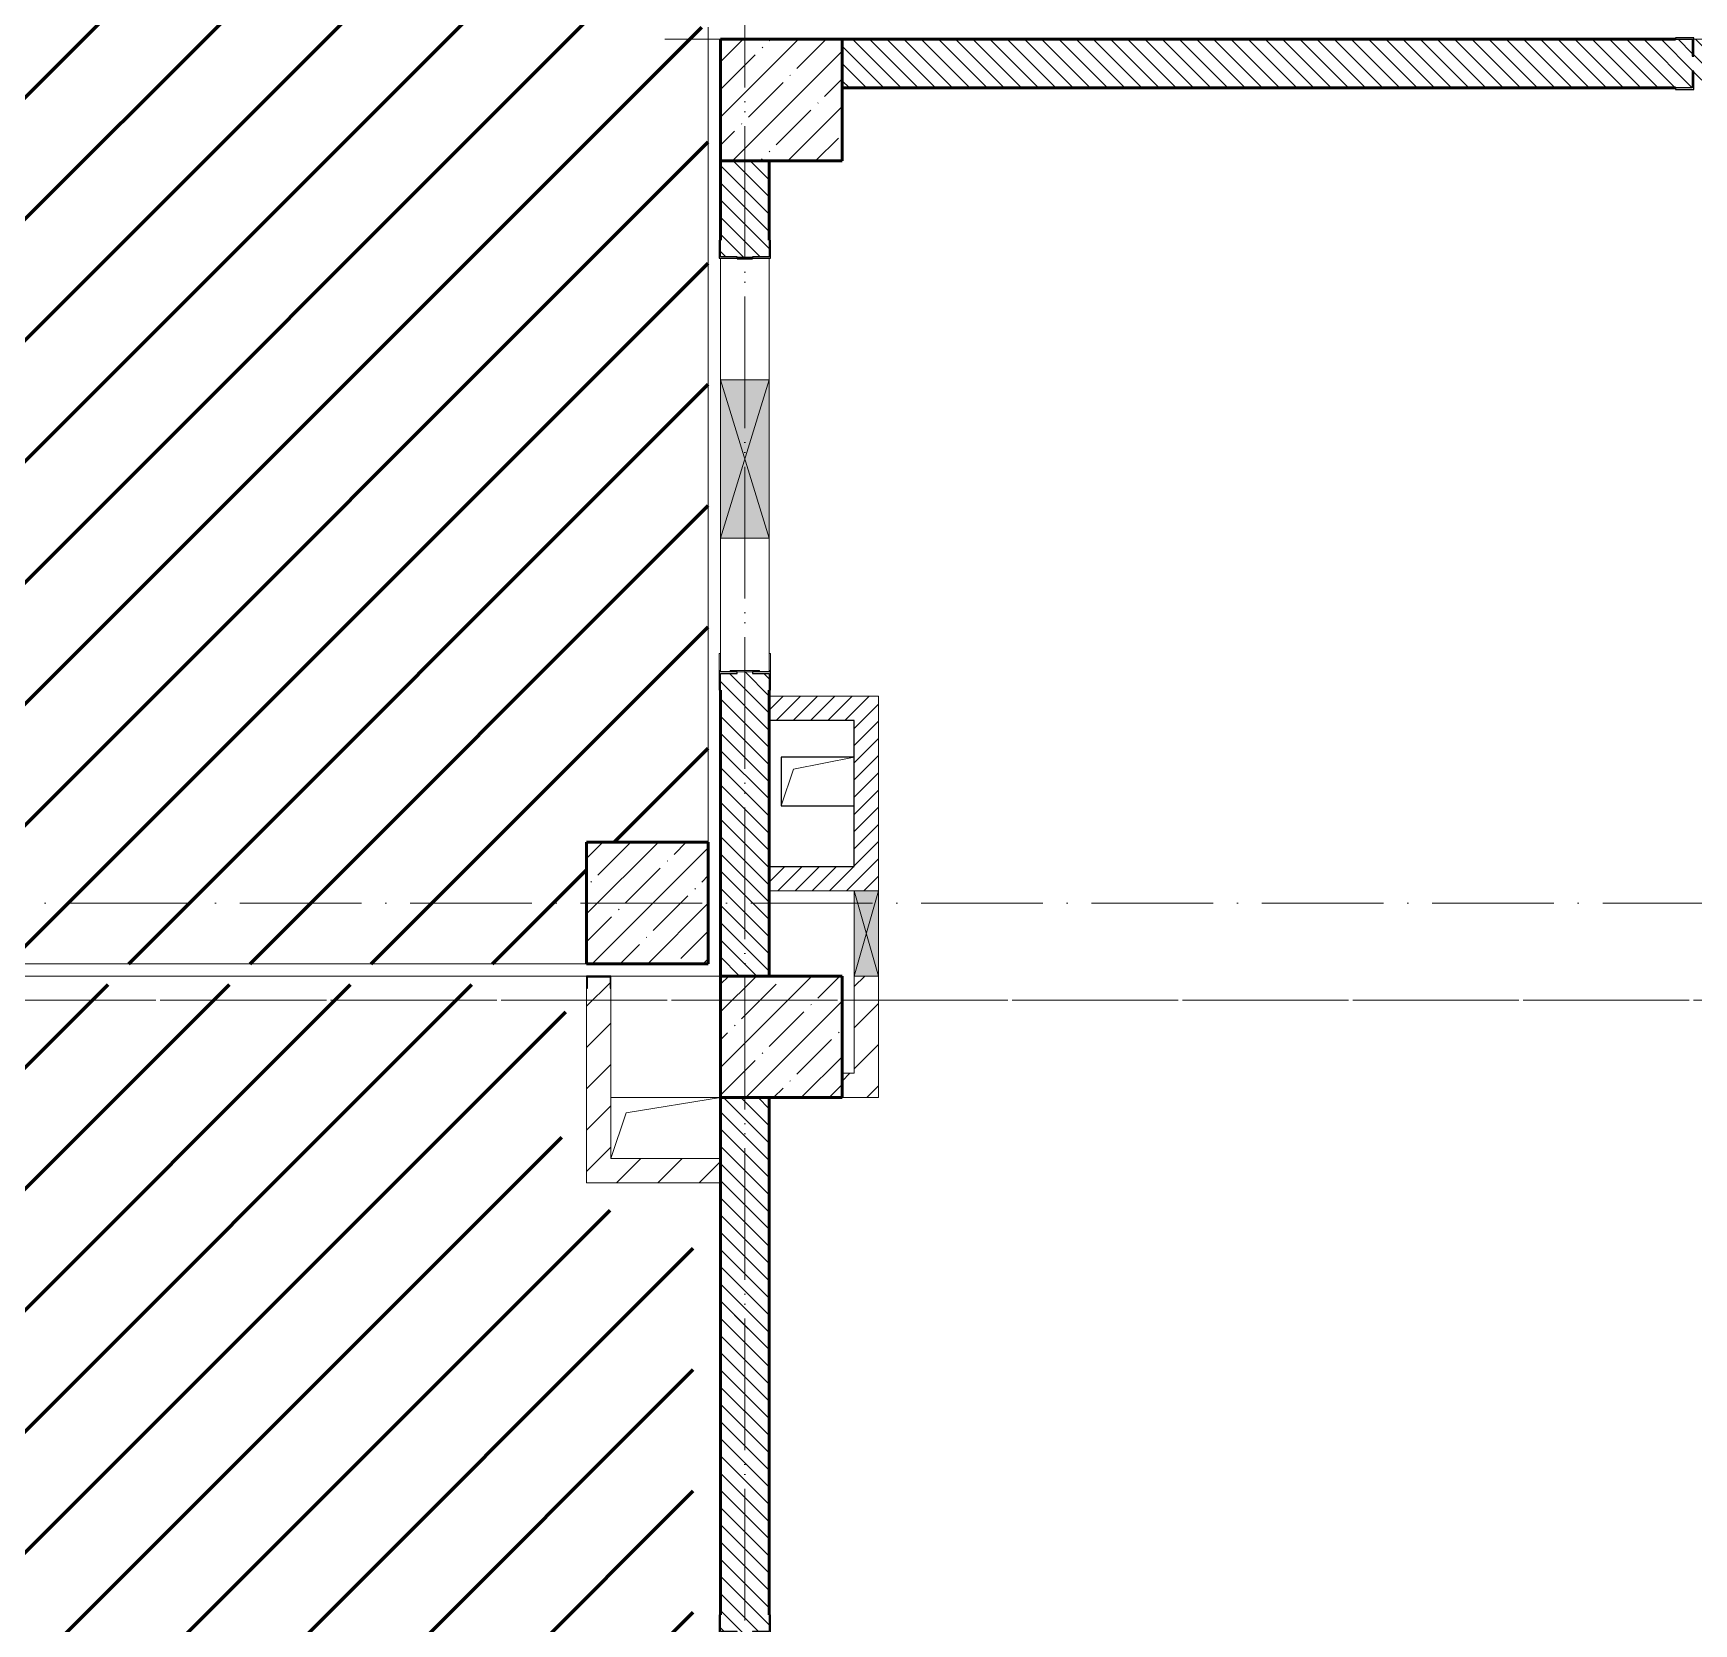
# Model space of a CAD drawing. Header units: millimetres. Extents: x -606178 to 312196, y -19338 to 632709.
# Drawn here: x -174476 to -167651, y 492063 to 498600 of the extents above; entities that cross this region are included whole.
import ezdxf

# ---------------------------------------------------------------- set-up
doc = ezdxf.new("R2010")
doc.units = ezdxf.units.MM
doc.linetypes.add('50_200_ШТРИХ_1Т_ш5_п1_п1_', pattern=[700, 500, -100, 0, -100])
for name, color, linetype, lineweight in [('6.4.1) Окр пт с инж. ПТ2.16', 3, 'Continuous', 60), ('A-DETL-GENF-OTLN', 7, 'Continuous', 9), ('A-FLOR-____-OTLN', 7, 'Continuous', 9), ('A-GENM-____-MCUT', 7, 'Continuous', 25), ('A-GENM-____-OTLN', 7, 'Continuous', 9), ('A-GENM-____-OTLN-1', 7, 'Continuous', 25), ('A-GLAZ-____-OTLN', 7, 'Continuous', 9), ('A-WALL-____-MCUT', 7, 'Continuous', 13), ('A-WALL-____-MCUT-2', 7, 'Continuous', 50), ('A-WALL-____-PATT-1', 7, 'Continuous', 9), ('A-WALL-FNSH-MCUT-1', 7, 'Continuous', 9), ('I-WALL-____-OTLN', 7, 'Continuous', 9), ('S-COLS-____-MCUT', 7, 'Continuous', 50), ('S-COLS-____-OTLN', 7, 'Continuous', 9), ('S-GRID-____-OTLN-1', 7, '50_200_ШТРИХ_1Т_ш5_п1_п1_', 9)]:
    doc.layers.add(name, color=color, linetype=linetype, lineweight=lineweight)
pattern_1 = [(135, (-264901.3, 451794.26), (-35.35534, -35.35534), [])]
pattern_2 = [(45, (-93500, -46531.04), (-114.04925, 114.04925), []), (45, (-93385.95, -46531.04), (-114.04925, 114.04925), [201.613, -40.323, 3.353, -36.97])]
pattern_3 = [(45, (-93500, -42681.04), (-114.04925, 114.04925), []), (45, (-93385.95, -42681.04), (-114.04925, 114.04925), [201.613, -40.323, 3.353, -36.97])]
pattern_4 = [(45, (-92950, -43231.04), (-114.04925, 114.04925), []), (45, (-92835.95, -43231.04), (-114.04925, 114.04925), [201.613, -40.323, 3.353, -36.97])]
pattern_5 = [(45, (-264901.3, 451794.26), (-84.85281, 84.85281), [])]
pattern_6 = [(45, (-264901.3, 451794.26), (-35.35534, 35.35534), [])]
pattern_7 = [(135, (-264901.3, 451794.26), (-35.35534, -35.35534), [])]
pattern_8 = [(45, (-264901.3, 451794.26), (-84.85281, 84.85281), [])]
pattern_9 = [(45, (-264901.3, 451794.26), (-35.35534, 35.35534), [])]

# ---------------------------------------------------------------- blocks, each defined once
blk = doc.blocks.new('BSC_Колонна _Прямоугольная - 500х500-V116-АР1_План отверстий 2 этажа в осях 1-64_Ю-ЯЯ')
at = {"layer": 'S-COLS-____-OTLN'}
h = blk.add_hatch(dxfattribs=at)
h.set_pattern_fill('FP_129', color=256, style=0, pattern_type=2)
h.set_pattern_definition(pattern_2)
h.paths.add_polyline_path([(-250, -250), (250, -250), (250, 250), (-250, 250)], flags=0)
at = {"layer": 'S-COLS-____-MCUT'}
for p, q in [((250, 250), (-250, 250)), ((-250, 250), (-250, -250)), ((250, -250), (250, 250)), ((-250, -250), (250, -250))]:
    blk.add_line(p, q, dxfattribs=at)
blk = doc.blocks.new('BSC_Колонна _Прямоугольная - 500х500-V118-АР1_План отверстий 2 этажа в осях 1-64_Ю-ЯЯ')
at = {"layer": 'S-COLS-____-OTLN'}
h = blk.add_hatch(dxfattribs=at)
h.set_pattern_fill('FP_131', color=256, style=0, pattern_type=2)
h.set_pattern_definition(pattern_3)
h.paths.add_polyline_path([(-250, -250), (250, -250), (250, 250), (-250, 250), (-250, 13.8)], flags=0)
at = {"layer": 'S-COLS-____-MCUT'}
for p, q in [((250, 250), (-250, 250)), ((-250, 250), (-250, -250)), ((250, -250), (250, 250)), ((-250, -250), (250, -250))]:
    blk.add_line(p, q, dxfattribs=at)
blk = doc.blocks.new('BSC_Колонна _Прямоугольная - 500х500-V123-АР1_План отверстий 2 этажа в осях 1-64_Ю-ЯЯ')
at = {"layer": 'S-COLS-____-OTLN'}
h = blk.add_hatch(dxfattribs=at)
h.set_pattern_fill('FP_136', color=256, style=0, pattern_type=2)
h.set_pattern_definition(pattern_4)
h.paths.add_polyline_path([(-250, -250), (250, -250), (250, 250), (-250, 250)], flags=0)
at = {"layer": 'S-COLS-____-MCUT'}
for p, q in [((250, 250), (-250, 250)), ((-250, 250), (-250, -250)), ((250, -250), (250, 250)), ((-250, -250), (250, -250))]:
    blk.add_line(p, q, dxfattribs=at)
blk = doc.blocks.new('Фахверк_СКБ_Уголок - 200_3550-28267367-АР1_План отверстий 2 этажа в осях 1-64_Ю-ЯЯ')
at = {"layer": 'A-GENM-____-MCUT'}
for p, q in [((200, 156), (125, 156)), ((125, 156), (125, 81)), ((131, 81), (131, 150)), ((131, 150), (200, 150)), ((200, 150), (200, 156)), ((125, 81), (131, 81)), ((131, 19), (125, 19)), ((125, 19), (125, -56)), ((131, -50), (131, 19)), ((125, -56), (200, -56)), ((200, -50), (131, -50)), ((200, -56), (200, -50))]:
    blk.add_line(p, q, dxfattribs=at)
blk = doc.blocks.new('Фахверк_СКБ_Уголок - 200_3960-28268576-АР1_План отверстий 2 этажа в осях 1-64_Ю-ЯЯ')
at = {"layer": 'A-GENM-____-MCUT'}
for p, q in [((200, 156), (125, 156)), ((125, 156), (125, 81)), ((131, 81), (131, 150)), ((131, 150), (200, 150)), ((200, 150), (200, 156)), ((125, 81), (131, 81)), ((131, 19), (125, 19)), ((125, 19), (125, -56)), ((131, -50), (131, 19)), ((125, -56), (200, -56)), ((200, -50), (131, -50)), ((200, -56), (200, -50))]:
    blk.add_line(p, q, dxfattribs=at)
blk = doc.blocks.new('154_Стойка_СКБ_Уголок - СМ-2480_200-28346303-АР1_План отверстий 2 этажа в осях 1-64_Ю-ЯЯ')
at = {"layer": 'A-GENM-____-MCUT'}
for p, q in [((125, 156), (125, 81)), ((200, 156), (125, 156)), ((131, 81), (131, 150)), ((131, 150), (200, 150)), ((200, 150), (200, 156)), ((125, 81), (131, 81)), ((131, 19), (125, 19)), ((125, 19), (125, -56)), ((131, -50), (131, 19)), ((125, -56), (200, -56)), ((200, -50), (131, -50)), ((200, -56), (200, -50))]:
    blk.add_line(p, q, dxfattribs=at)
blk = doc.blocks.new('Стойка_Влож_Полоса боковая - Полоса-V150-АР1_План отверстий 2 этажа в осях 1-64_Ю-ЯЯ')
at = {"layer": 'A-GENM-____-OTLN'}
for p, q in [((-5, 60), (0, 60)), ((-5, -60), (-5, 60)), ((0, 31), (0, -31)), ((0, -60), (-5, -60))]:
    blk.add_line(p, q, dxfattribs=at)
blk = doc.blocks.new('Стойка_Влож_Уголок_Опорный - Уголок-28213941-АР1_План отверстий 2 этажа в осях 1-64_Ю-ЯЯ')
at = {"layer": 'A-GENM-____-OTLN'}
for p, q in [((-212, -6), (-212, 0)), ((0, 0), (0, -6)), ((-212, -75), (-212, -6)), ((-212, -6), (-206, -6)), ((-6, -6), (0, -6)), ((0, -6), (0, -75)), ((-212, -75), (-206, -75)), ((-6, -75), (0, -75))]:
    blk.add_line(p, q, dxfattribs=at)
blk = doc.blocks.new('154_Фахверк_СКБ_Швеллер - Тип_100_3960-28318856-АР1_План отверстий 2 этажа в осях 1-64_Ю-ЯЯ')
at = {"layer": 'A-GENM-____-MCUT'}
for p, q in [((175, 50), (125, 50)), ((125, 50), (125, -50)), ((128, 47), (175, 47)), ((128, -47), (128, 47)), ((175, 47), (175, 50)), ((125, -50), (175, -50)), ((175, -47), (128, -47)), ((175, -50), (175, -47))]:
    blk.add_line(p, q, dxfattribs=at)
blk = doc.blocks.new('AR_Отверстие прямоугольное _в плите_ - AR_Отверстие прямоугольное _в плите_-V160-АР1_План отверстий 2 этажа в осях 1-64_Ю-ЯЯ')
at = {"layer": 'A-GENM-____-OTLN'}
for p, q in [((150, 100), (-150, 100)), ((-150, 100), (-150, -100)), ((-100, 50), (150, 100)), ((-150, -100), (-100, 50)), ((-150, -100), (150, -100))]:
    blk.add_line(p, q, dxfattribs=at)
blk = doc.blocks.new('AR_Отверстие прямоугольное _в плите_ - AR_Отверстие прямоугольное _в плите_-30552830-АР1_План отверстий 2 этажа в осях 1-64_Ю-ЯЯ')
at = {"layer": 'A-GENM-____-OTLN'}
for p, q in [((225, 125), (-225, 125)), ((-162.5, 62.5), (225, 125)), ((-225, -125), (-162.5, 62.5))]:
    blk.add_line(p, q, dxfattribs=at)
blk = doc.blocks.new('AR_Отверстие прямоугольное _в стене_ - AR_Отверстие прямоугольное _в стене__ОВ-36845443-АР1_План отверстий 2 этажа в осях 1-64_Ю-ЯЯ')
at = {"layer": 'A-GLAZ-____-OTLN'}
blk.add_hatch(color=256, dxfattribs=at).paths.add_polyline_path([(325, 100), (-325, 100), (-325, -100), (325, -100)], flags=0)
at = {"layer": 'A-DETL-GENF-OTLN'}
for p, q in [((-325, -100), (-325, 100)), ((-325, 100), (325, 100)), ((325, 100), (-325, -100)), ((-325, 100), (325, -100)), ((325, 100), (-325, 100)), ((-325, 100), (-325, -100)), ((325, 100), (325, -100)), ((325, -100), (325, 100)), ((325, -100), (-325, -100)), ((-325, -100), (325, -100))]:
    blk.add_line(p, q, dxfattribs=at)
blk = doc.blocks.new('AR_Отверстие прямоугольное _в стене_ - AR_Отверстие прямоугольное _в стене__ОВ-36848105-АР1_План отверстий 2 этажа в осях 1-64_Ю-ЯЯ')
at = {"layer": 'A-GLAZ-____-OTLN'}
blk.add_hatch(color=256, dxfattribs=at).paths.add_polyline_path([(-175, -50), (175, -50), (175, 50), (-175, 50)], flags=0)
at = {"layer": 'A-DETL-GENF-OTLN'}
for p, q in [((-175, -50), (-175, 50)), ((-175, 50), (175, 50)), ((175, 50), (-175, -50)), ((-175, 50), (175, -50)), ((175, 50), (-175, 50)), ((-175, 50), (-175, -50)), ((175, 50), (175, -50)), ((175, -50), (175, 50)), ((175, -50), (-175, -50)), ((-175, -50), (175, -50))]:
    blk.add_line(p, q, dxfattribs=at)
blk = doc.blocks.new('BSC_Колонна _Прямоугольная - 500х500-V120-АР1_План отверстий 2 этажа в осях 1-64_А-ГГ')
at = {"layer": 'S-COLS-____-OTLN'}
h = blk.add_hatch(dxfattribs=at)
h.set_pattern_fill('FP_150', color=256, style=0, pattern_type=2)
h.set_pattern_definition(pattern_2)
h.paths.add_polyline_path([(-250, -250), (250, -250), (250, 250), (-250, 250)], flags=0)
at = {"layer": 'S-COLS-____-MCUT'}
for p, q in [((250, 250), (-250, 250)), ((-250, 250), (-250, -250)), ((250, -250), (250, 250)), ((-250, -250), (250, -250))]:
    blk.add_line(p, q, dxfattribs=at)
blk = doc.blocks.new('BSC_Колонна _Прямоугольная - 500х500-V122-АР1_План отверстий 2 этажа в осях 1-64_А-ГГ')
at = {"layer": 'S-COLS-____-OTLN'}
h = blk.add_hatch(dxfattribs=at)
h.set_pattern_fill('FP_152', color=256, style=0, pattern_type=2)
h.set_pattern_definition(pattern_3)
h.paths.add_polyline_path([(-250, -250), (250, -250), (250, 250), (-250, 250)], flags=0)
at = {"layer": 'S-COLS-____-MCUT'}
for p, q in [((250, 250), (-250, 250)), ((-250, 250), (-250, -250)), ((250, -250), (250, 250)), ((-250, -250), (250, -250))]:
    blk.add_line(p, q, dxfattribs=at)
blk = doc.blocks.new('BSC_Колонна _Прямоугольная - 500х500-V127-АР1_План отверстий 2 этажа в осях 1-64_А-ГГ')
at = {"layer": 'S-COLS-____-OTLN'}
h = blk.add_hatch(dxfattribs=at)
h.set_pattern_fill('FP_157', color=256, style=0, pattern_type=2)
h.set_pattern_definition(pattern_4)
h.paths.add_polyline_path([(-250, -250), (250, -250), (250, 250), (-250, 250)], flags=0)
at = {"layer": 'S-COLS-____-MCUT'}
for p, q in [((250, 250), (-250, 250)), ((-250, 250), (-250, -250)), ((250, -250), (250, 250)), ((-250, -250), (250, -250))]:
    blk.add_line(p, q, dxfattribs=at)
blk = doc.blocks.new('Фахверк_СКБ_Уголок - 200_3550-28267367-АР1_План отверстий 2 этажа в осях 1-64_А-ГГ')
at = {"layer": 'A-GENM-____-MCUT'}
for p, q in [((200, 156), (125, 156)), ((125, 156), (125, 81)), ((131, 81), (131, 150)), ((131, 150), (200, 150)), ((200, 150), (200, 156)), ((125, 81), (131, 81)), ((131, 19), (125, 19)), ((125, 19), (125, -56)), ((131, -50), (131, 19)), ((125, -56), (200, -56)), ((200, -50), (131, -50)), ((200, -56), (200, -50))]:
    blk.add_line(p, q, dxfattribs=at)
blk = doc.blocks.new('Фахверк_СКБ_Уголок - 200_3960-28268576-АР1_План отверстий 2 этажа в осях 1-64_А-ГГ')
at = {"layer": 'A-GENM-____-MCUT'}
for p, q in [((200, 156), (125, 156)), ((125, 156), (125, 81)), ((131, 81), (131, 150)), ((131, 150), (200, 150)), ((200, 150), (200, 156)), ((125, 81), (131, 81)), ((131, 19), (125, 19)), ((125, 19), (125, -56)), ((131, -50), (131, 19)), ((125, -56), (200, -56)), ((200, -50), (131, -50)), ((200, -56), (200, -50))]:
    blk.add_line(p, q, dxfattribs=at)
blk = doc.blocks.new('154_Стойка_СКБ_Уголок - СМ-2480_200-28346303-АР1_План отверстий 2 этажа в осях 1-64_А-ГГ')
at = {"layer": 'A-GENM-____-MCUT'}
for p, q in [((125, 156), (125, 81)), ((200, 156), (125, 156)), ((131, 81), (131, 150)), ((131, 150), (200, 150)), ((200, 150), (200, 156)), ((125, 81), (131, 81)), ((131, 19), (125, 19)), ((125, 19), (125, -56)), ((131, -50), (131, 19)), ((125, -56), (200, -56)), ((200, -50), (131, -50)), ((200, -56), (200, -50))]:
    blk.add_line(p, q, dxfattribs=at)
blk = doc.blocks.new('Стойка_Влож_Полоса боковая - Полоса-28213942-АР1_План отверстий 2 этажа в осях 1-64_А-ГГ')
at = {"layer": 'A-GENM-____-OTLN'}
for p, q in [((-5, 60), (0, 60)), ((-5, -60), (-5, 60)), ((0, 31), (0, -31)), ((0, -60), (-5, -60))]:
    blk.add_line(p, q, dxfattribs=at)
blk = doc.blocks.new('Стойка_Влож_Уголок_Опорный - Уголок-28213941-АР1_План отверстий 2 этажа в осях 1-64_А-ГГ')
at = {"layer": 'A-GENM-____-OTLN'}
for p, q in [((-212, -6), (-212, 0)), ((0, 0), (0, -6)), ((-212, -75), (-212, -6)), ((-212, -6), (-206, -6)), ((-6, -6), (0, -6)), ((0, -6), (0, -75)), ((-212, -75), (-206, -75)), ((-6, -75), (0, -75))]:
    blk.add_line(p, q, dxfattribs=at)
blk = doc.blocks.new('154_Фахверк_СКБ_Швеллер - Тип_100_3960-28318856-АР1_План отверстий 2 этажа в осях 1-64_А-ГГ')
at = {"layer": 'A-GENM-____-MCUT'}
for p, q in [((175, 50), (125, 50)), ((125, 50), (125, -50)), ((128, 47), (175, 47)), ((128, -47), (128, 47)), ((175, 47), (175, 50)), ((125, -50), (175, -50)), ((175, -47), (128, -47)), ((175, -50), (175, -47))]:
    blk.add_line(p, q, dxfattribs=at)
blk = doc.blocks.new('AR_Отверстие прямоугольное _в плите_ - AR_Отверстие прямоугольное _в плите_-30423629-АР1_План отверстий 2 этажа в осях 1-64_А-ГГ')
at = {"layer": 'A-GENM-____-OTLN'}
for p, q in [((150, 100), (-150, 100)), ((-150, 100), (-150, -100)), ((-100, 50), (150, 100)), ((-150, -100), (-100, 50)), ((-150, -100), (150, -100))]:
    blk.add_line(p, q, dxfattribs=at)
blk = doc.blocks.new('AR_Отверстие прямоугольное _в плите_ - AR_Отверстие прямоугольное _в плите_-30552830-АР1_План отверстий 2 этажа в осях 1-64_А-ГГ')
at = {"layer": 'A-GENM-____-OTLN'}
for p, q in [((225, 125), (-225, 125)), ((-162.5, 62.5), (225, 125)), ((-225, -125), (-162.5, 62.5))]:
    blk.add_line(p, q, dxfattribs=at)
blk = doc.blocks.new('AR_Отверстие прямоугольное _в стене_ - AR_Отверстие прямоугольное _в стене__ОВ-36845443-АР1_План отверстий 2 этажа в осях 1-64_А-ГГ')
at = {"layer": 'A-GLAZ-____-OTLN'}
blk.add_hatch(color=256, dxfattribs=at).paths.add_polyline_path([(325, 100), (-325, 100), (-325, -100), (325, -100)], flags=0)
at = {"layer": 'A-DETL-GENF-OTLN'}
for p, q in [((-325, -100), (-325, 100)), ((-325, 100), (325, 100)), ((325, 100), (-325, -100)), ((-325, 100), (325, -100)), ((325, 100), (-325, 100)), ((-325, 100), (-325, -100)), ((325, 100), (325, -100)), ((325, -100), (325, 100)), ((325, -100), (-325, -100)), ((-325, -100), (325, -100))]:
    blk.add_line(p, q, dxfattribs=at)
blk = doc.blocks.new('AR_Отверстие прямоугольное _в стене_ - AR_Отверстие прямоугольное _в стене__ОВ-36848105-АР1_План отверстий 2 этажа в осях 1-64_А-ГГ')
at = {"layer": 'A-GLAZ-____-OTLN'}
blk.add_hatch(color=256, dxfattribs=at).paths.add_polyline_path([(-175, -50), (175, -50), (175, 50), (-175, 50)], flags=0)
at = {"layer": 'A-DETL-GENF-OTLN'}
for p, q in [((-175, -50), (-175, 50)), ((-175, 50), (175, 50)), ((175, 50), (-175, -50)), ((-175, 50), (175, -50)), ((175, 50), (-175, 50)), ((-175, 50), (-175, -50)), ((175, 50), (175, -50)), ((175, -50), (175, 50)), ((175, -50), (-175, -50)), ((-175, -50), (175, -50))]:
    blk.add_line(p, q, dxfattribs=at)

msp = doc.modelspace()

# ---------------------------------------------------------------- hatches: boundary and pattern name
at = {"layer": '6.4.1) Окр пт с инж. ПТ2.16'}
h = msp.add_hatch(dxfattribs=at)
h.set_pattern_fill('ANSI31', color=256, scale=111)
h.paths.add_polyline_path([(-168051.3011, 500675.3011), (-168051.3011, 501075.3011), (-169801.3011, 501075.3011), (-169851.3011, 501075.3011), (-170451.3011, 501075.3011), (-171551.3011, 501075.3011), (-171651.3011, 501075.3011), (-171651.3011, 501275.3011), (-171651.3011, 501775.3011), (-171651.3011, 502100.3011), (-171657.3011, 502100.3011), (-171657.3011, 502175.3011), (-171657.3011, 502181.3011), (-171657.3011, 502250.3011), (-171651.7876, 503100.3011), (-171657.3011, 503100.3011), (-171657.3011, 503169.3011), (-171657.3011, 503175.3011), (-171657.3011, 503250.3011), (-171651.3011, 503475.3011), (-171651.3011, 503975.3011), (-171651.3011, 504350.3011), (-171657.3011, 504350.3011), (-171657.3011, 504425.3011), (-171657.3011, 504431.3011), (-171657.3011, 504500.3011), (-171651.7197, 505500.3011), (-171657.3011, 505500.3011), (-171657.3011, 505569.3011), (-171657.3011, 505575.3011), (-171657.3011, 505650.3011), (-171651.3011, 506975.3011), (-175651.3011, 506975.3011), (-176151.3011, 506975.3011), (-177036.3011, 506975.3011), (-177036.3011, 503975.3011), (-176151.3011, 503975.3011), (-175651.3011, 503975.3011), (-174851.3011, 503975.3011), (-174851.3011, 501775.3011), (-175651.3011, 501775.3011), (-175651.3011, 499925.3011), (-174851.3011, 499925.3011), (-174851.3011, 497725.3011), (-175651.3011, 497725.3011), (-175951.3011, 497725.3011), (-175951.3011, 497700.3011), (-175945.3011, 497700.3011), (-175945.3011, 497625.3011), (-175951.3011, 497475.3011), (-175951.3011, 496475.3011), (-175951.3011, 495525.3011), (-175945.3011, 495525.3011), (-175945.3011, 495450.3011), (-175951.3011, 495275.3011), (-175651.3011, 495275.3011), (-175651.3011, 494775.3011), (-172201.3011, 494775.3011), (-172201.3011, 495275.3011), (-171701.3011, 495275.3011), (-171701.3011, 498625.3011), (-172201.3011, 498625.3011), (-172201.3011, 499125.3011), (-171701.3011, 499125.3011), (-171701.3011, 498825.3011), (-168051.3011, 498825.3011), (-168051.3011, 499075.3011)])
h = msp.add_hatch(dxfattribs=at)
h.set_pattern_fill('ANSI31', color=256, scale=111)
h.paths.add_polyline_path([(-171763.3011, 493763.3011), (-172313.3011, 493763.3011), (-172282.8065, 494690.3933), (-175508.8065, 494690.3933), (-175539.3011, 478087.3011), (-174939.3011, 478087.3011), (-174939.3011, 476875.3011), (-171763.3011, 476875.3011)])
h.paths.add_polyline_path([(-171763.3011, 476875.3011), (-174939.3011, 476875.3011), (-174924.1531, 474383.4251), (-175540.0709, 474375.3011), (-175539.3011, 471331.8405), (-175539.3011, 457987.3011), (-175039.3011, 457987.3011), (-175039.3011, 450237.3011), (-172099.3011, 450237.3011), (-172099.3011, 450487.3011), (-171763.3011, 476575.3011)])
at = {"layer": 'A-WALL-____-PATT-1'}
h = msp.add_hatch(dxfattribs=at)
h.set_pattern_fill('FP_6', color=256, style=0, pattern_type=2)
h.set_pattern_definition(pattern_1)
h.paths.add_polyline_path([(-164151.3011, 498375.3011), (-164151.3011, 498575.3011), (-167651.3011, 498575.3011), (-167651.3011, 498506.3011), (-167657.3011, 498506.3011), (-167657.3011, 498575.3011), (-171151.3011, 498575.3011), (-171151.3011, 498375.3011), (-167657.3011, 498375.3011), (-167657.3011, 498444.3011), (-167651.3011, 498444.3011), (-167651.3011, 498375.3011), (-164168.9441, 498375.3011)], flags=0)
h = msp.add_hatch(dxfattribs=at)
h.set_pattern_fill('FP_6', color=256, style=0, pattern_type=2)
h.set_pattern_definition(pattern_7)
h.paths.add_polyline_path([(-164151.3011, 498375.3011), (-164151.3011, 498575.3011), (-167651.3011, 498575.3011), (-167651.3011, 498506.3011), (-167657.3011, 498506.3011), (-167657.3011, 498575.3011), (-171151.3011, 498575.3011), (-171151.3011, 498375.3011), (-167657.3011, 498375.3011), (-167657.3011, 498444.3011), (-167651.3011, 498444.3011), (-167651.3011, 498375.3011), (-164169.5263, 498375.3011)], flags=0)
h = msp.add_hatch(dxfattribs=at)
h.set_pattern_fill('FP_6', color=256, style=0, pattern_type=2)
h.set_pattern_definition(pattern_1)
h.paths.add_polyline_path([(-171611.3011, 494725.3011), (-171451.3011, 494725.3011), (-171452.2611, 495969.3011), (-171520.3011, 495969.3011), (-171520.3011, 495975.3011), (-171582.3011, 495975.3011), (-171582.3011, 495969.3011), (-171651.3011, 495969.3011), (-171651.3011, 494725.3011)], flags=0)
h.paths.add_polyline_path([(-171520.3011, 497675.3011), (-171520.3011, 497681.3011), (-171451.3011, 497681.3011), (-171451.3011, 498075.3011), (-171651.3011, 498075.3011), (-171651.3011, 497681.3011), (-171582.3011, 497681.3011), (-171582.3011, 497675.3011)], flags=0)
h = msp.add_hatch(dxfattribs=at)
h.set_pattern_fill('FP_6', color=256, style=0, pattern_type=2)
h.set_pattern_definition(pattern_7)
h.paths.add_polyline_path([(-171651.3011, 494725.3011), (-171451.3011, 494725.3011), (-171452.2611, 495969.3011), (-171520.3011, 495969.3011), (-171520.3011, 495975.3011), (-171582.3011, 495975.3011), (-171582.3011, 495969.3011), (-171651.3011, 495969.3011), (-171651.3011, 495529.8675)], flags=0)
h.paths.add_polyline_path([(-171520.3011, 497675.3011), (-171520.3011, 497681.3011), (-171451.3011, 497681.3011), (-171451.3011, 498075.3011), (-171651.3011, 498075.3011), (-171651.3011, 497681.3011), (-171582.3011, 497681.3011), (-171582.3011, 497675.3011)], flags=0)
h = msp.add_hatch(dxfattribs=at)
h.set_pattern_fill('FP_5', color=256, style=0, pattern_type=2)
h.set_pattern_definition(pattern_6)
h.paths.add_polyline_path([(-171001.3011, 495775.3011), (-171001.3011, 495875.3011), (-171451.3011, 495875.3011), (-171451.3011, 495775.3011), (-171101.3011, 495775.3011)], flags=0)
h = msp.add_hatch(dxfattribs=at)
h.set_pattern_fill('FP_5', color=256, style=0, pattern_type=2)
h.set_pattern_definition(pattern_9)
h.paths.add_polyline_path([(-171001.3011, 495775.3011), (-171001.3011, 495875.3011), (-171451.3011, 495875.3011), (-171451.3011, 495775.3011), (-171101.3011, 495775.3011)], flags=0)
h = msp.add_hatch(dxfattribs=at)
h.set_pattern_fill('FP_5', color=256, style=0, pattern_type=2)
h.set_pattern_definition(pattern_6)
h.paths.add_polyline_path([(-171001.3011, 495175.3011), (-171001.3011, 495775.3011), (-171101.3011, 495775.3011), (-171101.3011, 495175.3011)], flags=0)
h = msp.add_hatch(dxfattribs=at)
h.set_pattern_fill('FP_5', color=256, style=0, pattern_type=2)
h.set_pattern_definition(pattern_9)
h.paths.add_polyline_path([(-171001.3011, 495175.3011), (-171001.3011, 495775.3011), (-171101.3011, 495775.3011), (-171101.3011, 495175.3011)], flags=0)
h = msp.add_hatch(dxfattribs=at)
h.set_pattern_fill('FP_5', color=256, style=0, pattern_type=2)
h.set_pattern_definition(pattern_6)
h.paths.add_polyline_path([(-171001.3011, 495075.3011), (-171001.3011, 495175.3011), (-171451.3011, 495175.3011), (-171451.3011, 495075.3011), (-171101.3011, 495075.3011)], flags=0)
h = msp.add_hatch(dxfattribs=at)
h.set_pattern_fill('FP_5', color=256, style=0, pattern_type=2)
h.set_pattern_definition(pattern_9)
h.paths.add_polyline_path([(-171001.3011, 495075.3011), (-171001.3011, 495175.3011), (-171451.3011, 495175.3011), (-171451.3011, 495075.3011), (-171101.3011, 495075.3011)], flags=0)
h = msp.add_hatch(dxfattribs=at)
h.set_pattern_fill('FP_4', color=256, style=0, pattern_type=2)
h.set_pattern_definition(pattern_5)
h.paths.add_polyline_path([(-172101.3011, 493875.3011), (-172101.3011, 494675.3011), (-172104.3011, 494675.3011), (-172104.3011, 494722.3011), (-172198.3011, 494722.3011), (-172198.3011, 494675.3011), (-172201.3011, 494675.3011), (-172201.3011, 493875.3011)], flags=0)
h = msp.add_hatch(dxfattribs=at)
h.set_pattern_fill('FP_4', color=256, style=0, pattern_type=2)
h.set_pattern_definition(pattern_8)
h.paths.add_polyline_path([(-172101.3011, 493875.3011), (-172101.3011, 494675.3011), (-172104.3011, 494675.3011), (-172104.3011, 494722.3011), (-172198.3011, 494722.3011), (-172198.3011, 494675.3011), (-172201.3011, 494675.3011), (-172201.3011, 493875.3011)], flags=0)
h = msp.add_hatch(dxfattribs=at)
h.set_pattern_fill('FP_4', color=256, style=0, pattern_type=2)
h.set_pattern_definition(pattern_5)
h.paths.add_polyline_path([(-171001.3011, 494325.3011), (-171001.3011, 494725.3011), (-171101.3011, 494725.3011), (-171101.3011, 494325.3011)], flags=0)
h = msp.add_hatch(dxfattribs=at)
h.set_pattern_fill('FP_4', color=256, style=0, pattern_type=2)
h.set_pattern_definition(pattern_8)
h.paths.add_polyline_path([(-171001.3011, 494325.3011), (-171001.3011, 494725.3011), (-171101.3011, 494725.3011), (-171101.3011, 494325.3011)], flags=0)
h = msp.add_hatch(dxfattribs=at)
h.set_pattern_fill('FP_4', color=256, style=0, pattern_type=2)
h.set_pattern_definition(pattern_5)
h.paths.add_polyline_path([(-171001.3011, 494225.3011), (-171001.3011, 494325.3011), (-171151.3011, 494325.3011), (-171151.3011, 494225.3011)], flags=0)
h = msp.add_hatch(dxfattribs=at)
h.set_pattern_fill('FP_4', color=256, style=0, pattern_type=2)
h.set_pattern_definition(pattern_8)
h.paths.add_polyline_path([(-171001.3011, 494225.3011), (-171001.3011, 494325.3011), (-171151.3011, 494325.3011), (-171151.3011, 494225.3011)], flags=0)
h = msp.add_hatch(dxfattribs=at)
h.set_pattern_fill('FP_6', color=256, style=0, pattern_type=2)
h.set_pattern_definition(pattern_1)
h.paths.add_polyline_path([(-171651.3011, 493275.3011), (-171451.3011, 493275.3011), (-171451.3011, 494225.3011), (-171651.3011, 494225.3011)], flags=0)
h = msp.add_hatch(dxfattribs=at)
h.set_pattern_fill('FP_6', color=256, style=0, pattern_type=2)
h.set_pattern_definition(pattern_7)
h.paths.add_polyline_path([(-171651.3011, 489375.3011), (-171451.3011, 489375.3011), (-171451.3011, 489850.3011), (-171651.3011, 489850.3011)], flags=0)
h.paths.add_polyline_path([(-171451.3011, 490250.3011), (-171451.3011, 491119.3011), (-171520.3011, 491119.3011), (-171520.3011, 491125.3011), (-171582.3011, 491125.3011), (-171582.3011, 491119.3011), (-171651.3011, 491119.3011), (-171651.3011, 490250.3011), (-171538.3978, 490250.3011)], flags=0)
h.paths.add_polyline_path([(-171582.3011, 492025.3011), (-171520.3011, 492025.3011), (-171520.3011, 492031.3011), (-171451.3011, 492031.3011), (-171451.3011, 494225.3011), (-171651.3011, 494225.3011), (-171651.3011, 492031.3011), (-171582.3011, 492031.3011)], flags=0)
h = msp.add_hatch(dxfattribs=at)
h.set_pattern_fill('FP_4', color=256, style=0, pattern_type=2)
h.set_pattern_definition(pattern_5)
h.paths.add_polyline_path([(-171651.3011, 493875.3011), (-171651.3011, 493975.3011), (-172101.3011, 493975.3011), (-172101.3011, 493875.3011)], flags=0)
h = msp.add_hatch(dxfattribs=at)
h.set_pattern_fill('FP_4', color=256, style=0, pattern_type=2)
h.set_pattern_definition(pattern_8)
h.paths.add_polyline_path([(-171651.3011, 493875.3011), (-171651.3011, 493975.3011), (-172101.3011, 493975.3011), (-172101.3011, 493875.3011)], flags=0)

# ---------------------------------------------------------------- linework, layer by layer
for points in [[(-171451.3011, 495175.3011), (-171101.3011, 495175.3011), (-171101.3011, 495775.3011), (-171451.3011, 495775.3011)], [(-171401.3011, 495425.3011), (-171101.3011, 495425.3011), (-171101.3011, 495625.3011), (-171401.3011, 495625.3011)]]:
    msp.add_lwpolyline(points, close=True)
at = {"layer": 'A-FLOR-____-OTLN'}
for p, q in [((-171701.3011, 495275.3011), (-171701.3011, 498625.3011)), ((-171701.3011, 495275.3011), (-171701.3011, 498625.3011)), ((-171401.3011, 495625.3011), (-171101.3011, 495625.3011)), ((-171401.3011, 495425.3011), (-171401.3011, 495625.3011)), ((-171401.3011, 495625.3011), (-171101.3011, 495625.3011)), ((-171401.3011, 495425.3011), (-171401.3011, 495625.3011)), ((-171101.3011, 495425.3011), (-171401.3011, 495425.3011)), ((-171101.3011, 495425.3011), (-171401.3011, 495425.3011)), ((-175651.3011, 494775.3011), (-172201.3011, 494775.3011)), ((-175651.3011, 494775.3011), (-172201.3011, 494775.3011)), ((-172201.3011, 494725.3011), (-175651.3011, 494725.3011)), ((-172201.3011, 494725.3011), (-175651.3011, 494725.3011)), ((-171651.3011, 494725.3011), (-172101.3011, 494725.3011)), ((-171651.3011, 494725.3011), (-172101.3011, 494725.3011)), ((-172101.3011, 494225.3011), (-171651.3011, 494225.3011)), ((-172101.3011, 494225.3011), (-171651.3011, 494225.3011))]:
    msp.add_line(p, q, dxfattribs=at)
at = {"layer": 'A-WALL-____-MCUT'}
for p, q in [((-167726.3011, 498575.3011), (-171151.3011, 498575.3011)), ((-171151.3011, 498375.3011), (-167726.3011, 498375.3011)), ((-171651.3011, 498075.3011), (-171651.3011, 497750.3011)), ((-171451.3011, 497750.3011), (-171451.3011, 498075.3011)), ((-171582.3011, 497675.3011), (-171520.3011, 497675.3011)), ((-171651.3011, 495900.3011), (-171651.3011, 494725.3011)), ((-171451.3011, 494725.3011), (-171451.3011, 495900.3011)), ((-171651.3011, 494225.3011), (-171651.3011, 493275.3011)), ((-171451.3011, 493275.3011), (-171451.3011, 494225.3011))]:
    msp.add_line(p, q, dxfattribs=at)
at = {"layer": 'A-WALL-____-MCUT-2'}
for p, q in [((-167726.3011, 498575.3011), (-171151.3011, 498575.3011)), ((-171151.3011, 498375.3011), (-167726.3011, 498375.3011)), ((-171651.3011, 498075.3011), (-171651.3011, 497750.3011)), ((-171451.3011, 497750.3011), (-171451.3011, 498075.3011)), ((-171582.3011, 497675.3011), (-171520.3011, 497675.3011)), ((-171651.3011, 495900.3011), (-171651.3011, 494725.3011)), ((-171451.3011, 494725.3011), (-171451.3011, 495900.3011)), ((-171651.3011, 494225.3011), (-171651.3011, 492100.3011)), ((-171451.3011, 492100.3011), (-171451.3011, 494225.3011))]:
    msp.add_line(p, q, dxfattribs=at)
at = {"layer": 'A-WALL-FNSH-MCUT-1'}
for p, q in [((-171001.3011, 495875.3011), (-171451.3011, 495875.3011)), ((-171001.3011, 495875.3011), (-171451.3011, 495875.3011)), ((-171001.3011, 495075.3011), (-171001.3011, 495875.3011)), ((-171001.3011, 495075.3011), (-171001.3011, 495875.3011)), ((-171451.3011, 495775.3011), (-171101.3011, 495775.3011)), ((-171451.3011, 495775.3011), (-171101.3011, 495775.3011)), ((-171101.3011, 495775.3011), (-171101.3011, 495175.3011)), ((-171101.3011, 495775.3011), (-171101.3011, 495175.3011)), ((-171101.3011, 495175.3011), (-171451.3011, 495175.3011)), ((-171101.3011, 495175.3011), (-171451.3011, 495175.3011)), ((-171451.3011, 495075.3011), (-171101.3011, 495075.3011)), ((-171451.3011, 495075.3011), (-171101.3011, 495075.3011)), ((-171101.3011, 494725.3011), (-171101.3011, 494325.3011)), ((-171101.3011, 494725.3011), (-171101.3011, 494325.3011)), ((-171001.3011, 494225.3011), (-171001.3011, 494725.3011)), ((-171001.3011, 494225.3011), (-171001.3011, 494725.3011)), ((-172201.3011, 494675.3011), (-172201.3011, 493875.3011)), ((-172201.3011, 494675.3011), (-172201.3011, 493875.3011)), ((-172101.3011, 493975.3011), (-172101.3011, 494675.3011)), ((-172101.3011, 493975.3011), (-172101.3011, 494675.3011)), ((-171101.3011, 494325.3011), (-171151.3011, 494325.3011)), ((-171101.3011, 494325.3011), (-171151.3011, 494325.3011)), ((-171151.3011, 494225.3011), (-171001.3011, 494225.3011)), ((-171151.3011, 494225.3011), (-171001.3011, 494225.3011)), ((-171651.3011, 493975.3011), (-172101.3011, 493975.3011)), ((-171651.3011, 493975.3011), (-172101.3011, 493975.3011)), ((-172201.3011, 493875.3011), (-171651.3011, 493875.3011)), ((-172201.3011, 493875.3011), (-171651.3011, 493875.3011))]:
    msp.add_line(p, q, dxfattribs=at)
at = {"layer": 'I-WALL-____-OTLN'}
for p, q in [((-171651.3011, 497175.3011), (-171651.3011, 497675.3011)), ((-171651.3011, 497175.3011), (-171651.3011, 497675.3011)), ((-171451.3011, 497675.3011), (-171451.3011, 497175.3011)), ((-171451.3011, 497675.3011), (-171451.3011, 497175.3011)), ((-171651.3011, 495975.3011), (-171651.3011, 496525.3011)), ((-171651.3011, 495975.3011), (-171651.3011, 496525.3011)), ((-171451.3011, 496525.3011), (-171451.3011, 495975.3011)), ((-171451.3011, 496525.3011), (-171451.3011, 495975.3011))]:
    msp.add_line(p, q, dxfattribs=at)
at = {"layer": 'S-GRID-____-OTLN-1'}
for p, q in [((-171551.3011, 491375.8881), (-171551.3011, 542687.1106)), ((-171551.3011, 447311.6528), (-171551.3011, 501675.2188)), ((-171880.0367, 498575.3011), (-160826.8945, 498575.3011)), ((-171880.0367, 498575.3011), (-160826.8945, 498575.3011)), ((-190428.9866, 495025.3011), (-160937.0877, 495025.3011)), ((-190428.9866, 495025.3011), (-160937.0877, 495025.3011)), ((-197574.5306, 494625.3011), (-160826.8945, 494625.3011)), ((-195656.6634, 494625.3011), (-160826.8945, 494625.3011))]:
    msp.add_line(p, q, dxfattribs=at)

# ---------------------------------------------------------------- block references
at = {"layer": 'A-GENM-____-OTLN'}
for name, p, rotation in [('Стойка_Влож_Уголок_Опорный - Уголок-28213941-АР1_План отверстий 2 этажа в осях 1-64_Ю-ЯЯ', (-171657.3011, 495975.3011), 180), ('Стойка_Влож_Уголок_Опорный - Уголок-28213941-АР1_План отверстий 2 этажа в осях 1-64_А-ГГ', (-171657.3011, 495975.3011), 180), ('Стойка_Влож_Полоса боковая - Полоса-V150-АР1_План отверстий 2 этажа в осях 1-64_Ю-ЯЯ', (-171551.3011, 495975.3011), 269.9999999999999), ('Стойка_Влож_Полоса боковая - Полоса-28213942-АР1_План отверстий 2 этажа в осях 1-64_А-ГГ', (-171551.3011, 495975.3011), 269.9999999999999)]:
    msp.add_blockref(name, p, dxfattribs=dict(at, rotation=rotation))
for name, p in [('AR_Отверстие прямоугольное _в плите_ - AR_Отверстие прямоугольное _в плите_-V160-АР1_План отверстий 2 этажа в осях 1-64_Ю-ЯЯ', (-171251.3011, 495525.3011)), ('AR_Отверстие прямоугольное _в плите_ - AR_Отверстие прямоугольное _в плите_-30423629-АР1_План отверстий 2 этажа в осях 1-64_А-ГГ', (-171251.3011, 495525.3011)), ('AR_Отверстие прямоугольное _в плите_ - AR_Отверстие прямоугольное _в плите_-30552830-АР1_План отверстий 2 этажа в осях 1-64_Ю-ЯЯ', (-171876.3011, 494100.3011)), ('AR_Отверстие прямоугольное _в плите_ - AR_Отверстие прямоугольное _в плите_-30552830-АР1_План отверстий 2 этажа в осях 1-64_А-ГГ', (-171876.3011, 494100.3011))]:
    msp.add_blockref(name, p, dxfattribs=at)
at = {"layer": 'A-GENM-____-OTLN-1'}
for name, p, rotation in [('Фахверк_СКБ_Уголок - 200_3550-28267367-АР1_План отверстий 2 этажа в осях 1-64_Ю-ЯЯ', (-167526.3011, 498525.3011), 180), ('Фахверк_СКБ_Уголок - 200_3550-28267367-АР1_План отверстий 2 этажа в осях 1-64_А-ГГ', (-167526.3011, 498525.3011), 180), ('Фахверк_СКБ_Уголок - 200_3960-28268576-АР1_План отверстий 2 этажа в осях 1-64_Ю-ЯЯ', (-171501.3011, 497550.3011), 89.9999999999999), ('Фахверк_СКБ_Уголок - 200_3960-28268576-АР1_План отверстий 2 этажа в осях 1-64_А-ГГ', (-171501.3011, 497550.3011), 89.9999999999999), ('154_Стойка_СКБ_Уголок - СМ-2480_200-28346303-АР1_План отверстий 2 этажа в осях 1-64_Ю-ЯЯ', (-171601.3011, 496100.3011), 269.9999999999999), ('154_Стойка_СКБ_Уголок - СМ-2480_200-28346303-АР1_План отверстий 2 этажа в осях 1-64_А-ГГ', (-171601.3011, 496100.3011), 269.9999999999999), ('154_Фахверк_СКБ_Швеллер - Тип_100_3960-28318856-АР1_План отверстий 2 этажа в осях 1-64_Ю-ЯЯ', (-172151.3011, 494850.3011), 270), ('154_Фахверк_СКБ_Швеллер - Тип_100_3960-28318856-АР1_План отверстий 2 этажа в осях 1-64_А-ГГ', (-172151.3011, 494850.3011), 270), ('154_Стойка_СКБ_Уголок - СМ-2480_200-28346303-АР1_План отверстий 2 этажа в осях 1-64_А-ГГ', (-171501.3011, 491900.3011), 89.9999999999999)]:
    msp.add_blockref(name, p, dxfattribs=dict(at, rotation=rotation))
at = {"layer": 'A-GLAZ-____-OTLN'}
for name, p, rotation in [('AR_Отверстие прямоугольное _в стене_ - AR_Отверстие прямоугольное _в стене__ОВ-36845443-АР1_План отверстий 2 этажа в осях 1-64_Ю-ЯЯ', (-171551.3011, 496850.3011), 269.9999999999999), ('AR_Отверстие прямоугольное _в стене_ - AR_Отверстие прямоугольное _в стене__ОВ-36845443-АР1_План отверстий 2 этажа в осях 1-64_А-ГГ', (-171551.3011, 496850.3011), 269.9999999999999), ('AR_Отверстие прямоугольное _в стене_ - AR_Отверстие прямоугольное _в стене__ОВ-36848105-АР1_План отверстий 2 этажа в осях 1-64_Ю-ЯЯ', (-171051.3011, 494900.3011), 89.99999999999659), ('AR_Отверстие прямоугольное _в стене_ - AR_Отверстие прямоугольное _в стене__ОВ-36848105-АР1_План отверстий 2 этажа в осях 1-64_А-ГГ', (-171051.3011, 494900.3011), 89.99999999999659)]:
    msp.add_blockref(name, p, dxfattribs=dict(at, rotation=rotation))
at = {"layer": 'S-COLS-____-OTLN'}
for name, p in [('BSC_Колонна _Прямоугольная - 500х500-V116-АР1_План отверстий 2 этажа в осях 1-64_Ю-ЯЯ', (-171401.3011, 498325.3011)), ('BSC_Колонна _Прямоугольная - 500х500-V120-АР1_План отверстий 2 этажа в осях 1-64_А-ГГ', (-171401.3011, 498325.3011)), ('BSC_Колонна _Прямоугольная - 500х500-V123-АР1_План отверстий 2 этажа в осях 1-64_Ю-ЯЯ', (-171951.3011, 495025.3011)), ('BSC_Колонна _Прямоугольная - 500х500-V127-АР1_План отверстий 2 этажа в осях 1-64_А-ГГ', (-171951.3011, 495025.3011)), ('BSC_Колонна _Прямоугольная - 500х500-V118-АР1_План отверстий 2 этажа в осях 1-64_Ю-ЯЯ', (-171401.3011, 494475.3011)), ('BSC_Колонна _Прямоугольная - 500х500-V122-АР1_План отверстий 2 этажа в осях 1-64_А-ГГ', (-171401.3011, 494475.3011))]:
    msp.add_blockref(name, p, dxfattribs=at)

doc.saveas('drawing.dxf')
